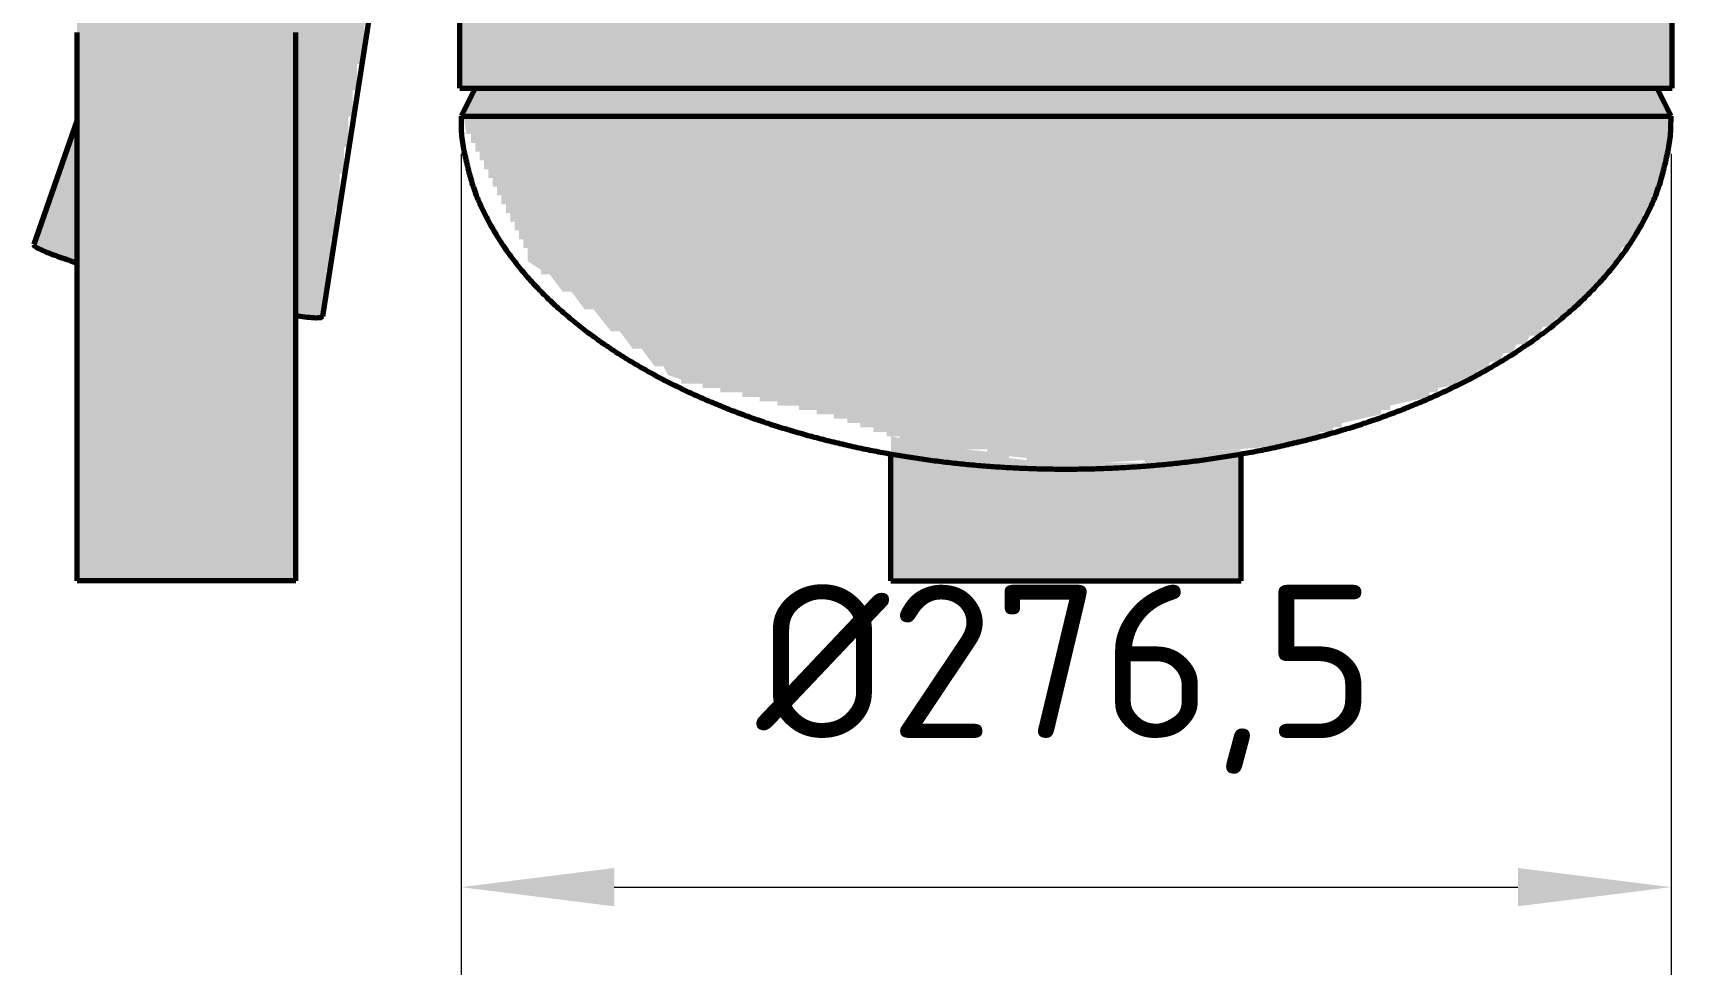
# Model space of a CAD drawing. Header units: millimetres. Extents: x 0 to 420, y 0 to 297.
# Drawn here: x 69.4 to 107.39, y 143.25 to 164.75 of the extents above; entities that cross this region are included whole.
import ezdxf

# ---------------------------------------------------------------- set-up
doc = ezdxf.new("R2010")
doc.units = ezdxf.units.MM
for name, color, linetype, lineweight in [('01-VISIBLE', 7, 'CONTINUOUS', 70), ('04-COTA', 3, 'CONTINUOUS', 18), ('13-GRAFICA', 30, 'CONTINUOUS', 18)]:
    doc.layers.add(name, color=color, linetype=linetype, lineweight=lineweight)
doc.styles.add('ISO3098', font='isocpeur.ttf')
doc.dimstyles.new('FLAMA-IRAM', dxfattribs={"dimtxt": 3.5, "dimasz": 3.5, "dimexe": 2, "dimexo": 1.5, "dimgap": 1, "dimtad": 1, "dimdec": 1, "dimtxsty": 'ISO3098', "dimblk": 'IRAM_FLECHA', "dimblk1": 'IRAM_FLECHA', "dimblk2": 'IRAM_FLECHA', "dimcen": 2.5, "dimclrd": 256, "dimclre": 256, "dimclrt": 256, "dimazin": 3, "dimtfac": 1, "dimtmove": 0, "dimatfit": 3, "dimlwd": 18, "dimlwe": 18})

# ---------------------------------------------------------------- blocks, each defined once
blk = doc.blocks.new('IRAM_FLECHA')
blk.add_solid([(0, 0), (-1, 0.125), (-1, -0.125)])

msp = doc.modelspace()

# ---------------------------------------------------------------- hatches: boundary and pattern name
at = {"layer": '13-GRAFICA', "true_color": 0x202020}
h = msp.add_hatch(color=7, dxfattribs=at)
h.dxf.hatch_style = 1
h.paths.add_polyline_path([(70.4, 152.25), (70.4, 182.25), (75.4, 182.25), (75.4, 152.25)])
h = msp.add_hatch(color=7, dxfattribs=at)
h.dxf.hatch_style = 1
h.paths.add_polyline_path([(75.8, 165.25), (75.8, 165.95), (77.1, 165.95), (77.1, 165.35), (77, 165.35), (76.9, 164.05), (76.8, 164.05), (76.8, 163.45), (76.7, 163.45), (76.7, 162.85), (76.6, 162.85), (76.6, 162.15), (76.5, 162.15), (76.5, 161.55), (76.4, 161.55), (76.4, 160.75), (76.3, 160.75), (76.3, 160.05), (76.2, 160.05), (76.2, 159.35), (76.1, 159.35), (76.1, 158.55), (76, 158.55), (76, 158.25), (75.4, 158.25), (75.4, 165.25)])
at = {"layer": '13-GRAFICA', "true_color": 0xffd200}
h = msp.add_hatch(color=7, dxfattribs=at)
h.dxf.hatch_style = 1
h.paths.add_polyline_path([(79.2, 163.45), (79.2, 165.95), (86.5, 165.95), (86.5, 165.45), (86.9, 165.45), (86.9, 165.95), (99.1, 165.95), (99.1, 165.45), (99.5, 165.45), (99.5, 165.95), (106.8, 165.95), (106.8, 163.45)])
at = {"layer": '13-GRAFICA', "true_color": 0xb21820}
h = msp.add_hatch(color=7, dxfattribs=at)
h.dxf.hatch_style = 1
h.paths.add_polyline_path([(83.9, 156.95), (83.8, 157.15), (83.6, 157.15), (83.3, 157.55), (83.1, 157.55), (82.8, 157.95), (82.6, 157.95), (82.2, 158.45), (82, 158.45), (81.7, 158.85), (81.5, 158.85), (81.2, 159.25), (81, 159.25), (81, 159.35), (80.7, 159.55), (80.7, 159.85), (80.6, 159.85), (80.6, 160.05), (80.5, 160.05), (80.5, 160.25), (80.4, 160.25), (80.4, 160.45), (80.3, 160.45), (80.3, 160.65), (80.2, 160.65), (80.2, 160.85), (80.1, 160.85), (80.1, 161.05), (80, 161.05), (80, 161.25), (79.9, 161.25), (79.9, 161.45), (79.8, 161.45), (79.8, 161.65), (79.7, 161.65), (79.7, 161.85), (79.6, 161.85), (79.6, 162.05), (79.5, 162.05), (79.5, 162.25), (79.4, 162.25), (79.4, 162.45), (79.3, 162.45), (79.2, 163.05), (79.3, 163.05), (79.4, 163.45), (106.6, 163.45), (106.6, 163.25), (106.7, 163.25), (106.7, 163.05), (106.8, 163.05), (106.8, 162.05), (106.7, 162.05), (106.7, 161.65), (106.6, 161.65), (106.4, 160.75), (106.2, 160.65), (106.1, 160.25), (106, 160.25), (105.9, 159.95), (105.7, 159.85), (105.6, 159.45), (105.5, 159.45), (104.4, 158.25), (104.2, 158.25), (104.1, 158.05), (103.9, 158.05), (103.8, 157.85), (103.6, 157.85), (103.5, 157.65), (103.3, 157.65), (103.2, 157.45), (103, 157.45), (102.9, 157.25), (102.7, 157.25), (102.6, 157.05), (102.4, 157.05), (102.4, 156.95), (102.1, 156.85), (102.1, 156.75), (101.5, 156.65), (101.5, 156.55), (101.3, 156.55), (101.3, 156.45), (100.4, 156.25), (100.4, 156.15), (100.2, 156.15), (100.2, 156.05), (99.3, 155.85), (99.3, 155.75), (99.1, 155.75), (99.1, 155.65), (98.8, 155.65), (98.8, 155.55), (98.5, 155.55), (98.5, 155.45), (98.2, 155.45), (98.2, 155.35), (95.6, 155.15), (95.6, 155.05), (93.9, 154.95), (93.9, 154.85), (92.6, 154.85), (92.6, 154.95), (92.1, 154.95), (92.1, 155.05), (91.2, 155.15), (91.2, 155.25), (90.7, 155.25), (90.7, 155.35), (89.5, 155.35), (89.5, 155.45), (89.2, 155.45), (89.2, 155.55), (88.9, 155.55), (88.9, 155.65), (88.6, 155.65), (88.6, 155.75), (88.3, 155.75), (88.3, 155.85), (88, 155.85), (88, 155.95), (87.7, 155.95), (87.7, 156.05), (87.3, 156.05), (87.3, 156.15), (86.9, 156.15), (86.9, 156.25), (86.4, 156.25), (86.4, 156.35), (86, 156.35), (86, 156.45), (85.6, 156.45), (85.6, 156.55), (85.1, 156.55), (85.1, 156.65), (84.7, 156.65), (84.7, 156.75), (84.2, 156.75), (84.2, 156.85)])
at = {"layer": '13-GRAFICA', "true_color": 0x202020}
h = msp.add_hatch(color=7, dxfattribs=at)
h.dxf.hatch_style = 1
h.paths.add_polyline_path([(69.5, 160.35), (69.6, 160.35), (69.7, 160.85), (69.8, 160.85), (69.8, 161.15), (69.9, 161.15), (69.9, 161.45), (70, 161.45), (70, 161.75), (70.1, 161.75), (70.1, 162.05), (70.2, 162.05), (70.2, 162.35), (70.3, 162.35), (70.3, 162.65), (70.4, 162.65), (70.4, 159.55), (70.1, 159.55), (70.1, 159.65), (69.8, 159.65), (69.8, 159.75), (69.4, 159.85)])
at = {"layer": '13-GRAFICA', "true_color": 0xb21820}
h = msp.add_hatch(color=7, dxfattribs=at)
h.dxf.hatch_style = 1
h.paths.add_polyline_path([(97, 155.25), (97, 152.25), (89, 152.25), (89, 155.55), (89.5, 155.45), (89.5, 155.35), (90.7, 155.35), (90.7, 155.25), (91.7, 155.15), (91.7, 155.05), (92.6, 154.95), (92.6, 154.85), (93.9, 154.85), (93.9, 154.95), (94.8, 154.95), (94.8, 155.05), (95.6, 155.05), (95.6, 155.15)])

# ---------------------------------------------------------------- linework, layer by layer
at = {"layer": '01-VISIBLE'}
for p, q in [((77.209, 165.98), (76.011, 158.282)), ((79.145, 163.5), (79.145, 165.98)), ((106.855, 163.5), (106.855, 165.98)), ((79.495, 163.5), (79.175, 162.86)), ((106.825, 162.86), (106.505, 163.5)), ((70.4, 162.768), (69.413, 159.927)), ((89, 152.25), (89, 155.145)), ((97, 152.25), (97, 155.145)), ((75.4, 152.25), (70.4, 152.25)), ((89, 152.25), (97, 152.25))]:
    msp.add_line(p, q, dxfattribs=at)
for points in [[(70.4, 152.25), (70.4, 152.325), (70.4, 152.4), (70.4, 152.475), (70.4, 152.55), (70.4, 152.625), (70.4, 152.7), (70.4, 152.775), (70.4, 152.85), (70.4, 152.925), (70.4, 153), (70.4, 153.075), (70.4, 153.15), (70.4, 153.225), (70.4, 153.3), (70.4, 153.375), (70.4, 153.45), (70.4, 153.525), (70.4, 153.6), (70.4, 153.675), (70.4, 153.75), (70.4, 153.825), (70.4, 153.9), (70.4, 153.975), (70.4, 154.05), (70.4, 154.125), (70.4, 154.2), (70.4, 154.275), (70.4, 154.35), (70.4, 154.425), (70.4, 154.5), (70.4, 154.575), (70.4, 154.65), (70.4, 154.725), (70.4, 154.8), (70.4, 154.875), (70.4, 154.95), (70.4, 155.025), (70.4, 155.1), (70.4, 155.175), (70.4, 155.25), (70.4, 155.325), (70.4, 155.4), (70.4, 155.475), (70.4, 155.55), (70.4, 155.625), (70.4, 155.7), (70.4, 155.775), (70.4, 155.85), (70.4, 155.925), (70.4, 156), (70.4, 156.075), (70.4, 156.15), (70.4, 156.225), (70.4, 156.3), (70.4, 156.375), (70.4, 156.45), (70.4, 156.525), (70.4, 156.6), (70.4, 156.675), (70.4, 156.75), (70.4, 156.825), (70.4, 156.9), (70.4, 156.975), (70.4, 157.05), (70.4, 157.125), (70.4, 157.2), (70.4, 157.275), (70.4, 157.35), (70.4, 157.425), (70.4, 157.5), (70.4, 157.575), (70.4, 157.65), (70.4, 157.725), (70.4, 157.8), (70.4, 157.875), (70.4, 157.95), (70.4, 158.025), (70.4, 158.1), (70.4, 158.175), (70.4, 158.25), (70.4, 158.325), (70.4, 158.4), (70.4, 158.475), (70.4, 158.55), (70.4, 158.625), (70.4, 158.7), (70.4, 158.775), (70.4, 158.85), (70.4, 158.925), (70.4, 159), (70.4, 159.075), (70.4, 159.15), (70.4, 159.225), (70.4, 159.3), (70.4, 159.375), (70.4, 159.45), (70.4, 159.525), (70.4, 159.6), (70.4, 159.675), (70.4, 159.75), (70.4, 159.825), (70.4, 159.9), (70.4, 159.975), (70.4, 160.05), (70.4, 160.125), (70.4, 160.2), (70.4, 160.275), (70.4, 160.35), (70.4, 160.425), (70.4, 160.5), (70.4, 160.575), (70.4, 160.65), (70.4, 160.725), (70.4, 160.8), (70.4, 160.875), (70.4, 160.95), (70.4, 161.025), (70.4, 161.1), (70.4, 161.175), (70.4, 161.25), (70.4, 161.325), (70.4, 161.4), (70.4, 161.475), (70.4, 161.55), (70.4, 161.625), (70.4, 161.7), (70.4, 161.775), (70.4, 161.85), (70.4, 161.925), (70.4, 162), (70.4, 162.075), (70.4, 162.15), (70.4, 162.225), (70.4, 162.3), (70.4, 162.375), (70.4, 162.45), (70.4, 162.525), (70.4, 162.6), (70.4, 162.675), (70.4, 162.75), (70.4, 162.825), (70.4, 162.9), (70.4, 162.975), (70.4, 163.05), (70.4, 163.125), (70.4, 163.2), (70.4, 163.275), (70.4, 163.35), (70.4, 163.425), (70.4, 163.5), (70.4, 163.575), (70.4, 163.65), (70.4, 163.725), (70.4, 163.8), (70.4, 163.875), (70.4, 163.95), (70.4, 164.025), (70.4, 164.1), (70.4, 164.175), (70.4, 164.25), (70.4, 164.325), (70.4, 164.4), (70.4, 164.475), (70.4, 164.55), (70.4, 164.625), (70.4, 164.7), (70.4, 164.775)], [(75.4, 152.25), (75.4, 152.325), (75.4, 152.4), (75.4, 152.475), (75.4, 152.55), (75.4, 152.625), (75.4, 152.7), (75.4, 152.775), (75.4, 152.85), (75.4, 152.925), (75.4, 153), (75.4, 153.075), (75.4, 153.15), (75.4, 153.225), (75.4, 153.3), (75.4, 153.375), (75.4, 153.45), (75.4, 153.525), (75.4, 153.6), (75.4, 153.675), (75.4, 153.75), (75.4, 153.825), (75.4, 153.9), (75.4, 153.975), (75.4, 154.05), (75.4, 154.125), (75.4, 154.2), (75.4, 154.275), (75.4, 154.35), (75.4, 154.425), (75.4, 154.5), (75.4, 154.575), (75.4, 154.65), (75.4, 154.725), (75.4, 154.8), (75.4, 154.875), (75.4, 154.95), (75.4, 155.025), (75.4, 155.1), (75.4, 155.175), (75.4, 155.25), (75.4, 155.325), (75.4, 155.4), (75.4, 155.475), (75.4, 155.55), (75.4, 155.625), (75.4, 155.7), (75.4, 155.775), (75.4, 155.85), (75.4, 155.925), (75.4, 156), (75.4, 156.075), (75.4, 156.15), (75.4, 156.225), (75.4, 156.3), (75.4, 156.375), (75.4, 156.45), (75.4, 156.525), (75.4, 156.6), (75.4, 156.675), (75.4, 156.75), (75.4, 156.825), (75.4, 156.9), (75.4, 156.975), (75.4, 157.05), (75.4, 157.125), (75.4, 157.2), (75.4, 157.275), (75.4, 157.35), (75.4, 157.425), (75.4, 157.5), (75.4, 157.575), (75.4, 157.65), (75.4, 157.725), (75.4, 157.8), (75.4, 157.875), (75.4, 157.95), (75.4, 158.025), (75.4, 158.1), (75.4, 158.175), (75.4, 158.25), (75.4, 158.325), (75.4, 158.4), (75.4, 158.475), (75.4, 158.55), (75.4, 158.625), (75.4, 158.7), (75.4, 158.775), (75.4, 158.85), (75.4, 158.925), (75.4, 159), (75.4, 159.075), (75.4, 159.15), (75.4, 159.225), (75.4, 159.3), (75.4, 159.375), (75.4, 159.45), (75.4, 159.525), (75.4, 159.6), (75.4, 159.675), (75.4, 159.75), (75.4, 159.825), (75.4, 159.9), (75.4, 159.975), (75.4, 160.05), (75.4, 160.125), (75.4, 160.2), (75.4, 160.275), (75.4, 160.35), (75.4, 160.425), (75.4, 160.5), (75.4, 160.575), (75.4, 160.65), (75.4, 160.725), (75.4, 160.8), (75.4, 160.875), (75.4, 160.95), (75.4, 161.025), (75.4, 161.1), (75.4, 161.175), (75.4, 161.25), (75.4, 161.325), (75.4, 161.4), (75.4, 161.475), (75.4, 161.55), (75.4, 161.625), (75.4, 161.7), (75.4, 161.775), (75.4, 161.85), (75.4, 161.925), (75.4, 162), (75.4, 162.075), (75.4, 162.15), (75.4, 162.225), (75.4, 162.3), (75.4, 162.375), (75.4, 162.45), (75.4, 162.525), (75.4, 162.6), (75.4, 162.675), (75.4, 162.75), (75.4, 162.825), (75.4, 162.9), (75.4, 162.975), (75.4, 163.05), (75.4, 163.125), (75.4, 163.2), (75.4, 163.275), (75.4, 163.35), (75.4, 163.425), (75.4, 163.5), (75.4, 163.575), (75.4, 163.65), (75.4, 163.725), (75.4, 163.8), (75.4, 163.875), (75.4, 163.95), (75.4, 164.025), (75.4, 164.1), (75.4, 164.175), (75.4, 164.25), (75.4, 164.325), (75.4, 164.4), (75.4, 164.475), (75.4, 164.55), (75.4, 164.625), (75.4, 164.7), (75.4, 164.775)], [(79.145, 163.5), (79.214, 163.5), (79.284, 163.5), (79.353, 163.5), (79.422, 163.5), (79.491, 163.5), (79.561, 163.5), (79.63, 163.5), (79.699, 163.5), (79.768, 163.5), (79.838, 163.5), (79.907, 163.5), (79.976, 163.5), (80.046, 163.5), (80.115, 163.5), (80.184, 163.5), (80.253, 163.5), (80.323, 163.5), (80.392, 163.5), (80.461, 163.5), (80.53, 163.5), (80.6, 163.5), (80.669, 163.5), (80.738, 163.5), (80.808, 163.5), (80.877, 163.5), (80.946, 163.5), (81.015, 163.5), (81.085, 163.5), (81.154, 163.5), (81.223, 163.5), (81.293, 163.5), (81.362, 163.5), (81.431, 163.5), (81.5, 163.5), (81.57, 163.5), (81.639, 163.5), (81.708, 163.5), (81.777, 163.5), (81.847, 163.5), (81.916, 163.5), (81.985, 163.5), (82.055, 163.5), (82.124, 163.5), (82.193, 163.5), (82.262, 163.5), (82.332, 163.5), (82.401, 163.5), (82.47, 163.5), (82.539, 163.5), (82.609, 163.5), (82.678, 163.5), (82.747, 163.5), (82.817, 163.5), (82.886, 163.5), (82.955, 163.5), (83.024, 163.5), (83.094, 163.5), (83.163, 163.5), (83.232, 163.5), (83.302, 163.5), (83.371, 163.5), (83.44, 163.5), (83.509, 163.5), (83.579, 163.5), (83.648, 163.5), (83.717, 163.5), (83.786, 163.5), (83.856, 163.5), (83.925, 163.5), (83.994, 163.5), (84.064, 163.5), (84.133, 163.5), (84.202, 163.5), (84.271, 163.5), (84.341, 163.5), (84.41, 163.5), (84.479, 163.5), (84.548, 163.5), (84.618, 163.5), (84.687, 163.5), (84.756, 163.5), (84.826, 163.5), (84.895, 163.5), (84.964, 163.5), (85.033, 163.5), (85.103, 163.5), (85.172, 163.5), (85.241, 163.5), (85.31, 163.5), (85.38, 163.5), (85.449, 163.5), (85.518, 163.5), (85.588, 163.5), (85.657, 163.5), (85.726, 163.5), (85.795, 163.5), (85.865, 163.5), (85.934, 163.5), (86.003, 163.5), (86.072, 163.5), (86.142, 163.5), (86.211, 163.5), (86.28, 163.5), (86.35, 163.5), (86.419, 163.5), (86.488, 163.5), (86.557, 163.5), (86.627, 163.5), (86.696, 163.5), (86.765, 163.5), (86.835, 163.5), (86.904, 163.5), (86.973, 163.5), (87.042, 163.5), (87.112, 163.5), (87.181, 163.5), (87.25, 163.5), (87.319, 163.5), (87.389, 163.5), (87.458, 163.5), (87.527, 163.5), (87.597, 163.5), (87.666, 163.5), (87.735, 163.5), (87.804, 163.5), (87.874, 163.5), (87.943, 163.5), (88.012, 163.5), (88.081, 163.5), (88.151, 163.5), (88.22, 163.5), (88.289, 163.5), (88.359, 163.5), (88.428, 163.5), (88.497, 163.5), (88.566, 163.5), (88.636, 163.5), (88.705, 163.5), (88.774, 163.5), (88.844, 163.5), (88.913, 163.5), (88.982, 163.5), (89.051, 163.5), (89.121, 163.5), (89.19, 163.5), (89.259, 163.5), (89.328, 163.5), (89.398, 163.5), (89.467, 163.5), (89.536, 163.5), (89.606, 163.5), (89.675, 163.5), (89.744, 163.5), (89.813, 163.5), (89.883, 163.5), (89.952, 163.5), (90.021, 163.5), (90.09, 163.5), (90.16, 163.5), (90.229, 163.5), (90.298, 163.5), (90.368, 163.5), (90.437, 163.5), (90.506, 163.5), (90.575, 163.5), (90.645, 163.5), (90.714, 163.5), (90.783, 163.5), (90.852, 163.5), (90.922, 163.5), (90.991, 163.5), (91.06, 163.5), (91.13, 163.5), (91.199, 163.5), (91.268, 163.5), (91.337, 163.5), (91.407, 163.5), (91.476, 163.5), (91.545, 163.5), (91.614, 163.5), (91.684, 163.5), (91.753, 163.5), (91.822, 163.5), (91.892, 163.5), (91.961, 163.5), (92.03, 163.5), (92.099, 163.5), (92.169, 163.5), (92.238, 163.5), (92.307, 163.5), (92.377, 163.5), (92.446, 163.5), (92.515, 163.5), (92.584, 163.5), (92.654, 163.5), (92.723, 163.5), (92.792, 163.5), (92.861, 163.5), (92.931, 163.5), (93, 163.5), (93.069, 163.5), (93.139, 163.5), (93.208, 163.5), (93.277, 163.5), (93.346, 163.5), (93.416, 163.5), (93.485, 163.5), (93.554, 163.5), (93.623, 163.5), (93.693, 163.5), (93.762, 163.5), (93.831, 163.5), (93.901, 163.5), (93.97, 163.5), (94.039, 163.5), (94.108, 163.5), (94.178, 163.5), (94.247, 163.5), (94.316, 163.5), (94.386, 163.5), (94.455, 163.5), (94.524, 163.5), (94.593, 163.5), (94.663, 163.5), (94.732, 163.5), (94.801, 163.5), (94.87, 163.5), (94.94, 163.5), (95.009, 163.5), (95.078, 163.5), (95.148, 163.5), (95.217, 163.5), (95.286, 163.5), (95.355, 163.5), (95.425, 163.5), (95.494, 163.5), (95.563, 163.5), (95.632, 163.5), (95.702, 163.5), (95.771, 163.5), (95.84, 163.5), (95.91, 163.5), (95.979, 163.5), (96.048, 163.5), (96.117, 163.5), (96.187, 163.5), (96.256, 163.5), (96.325, 163.5), (96.394, 163.5), (96.464, 163.5), (96.533, 163.5), (96.602, 163.5), (96.672, 163.5), (96.741, 163.5), (96.81, 163.5), (96.879, 163.5), (96.949, 163.5), (97.018, 163.5), (97.087, 163.5), (97.156, 163.5), (97.226, 163.5), (97.295, 163.5), (97.364, 163.5), (97.434, 163.5), (97.503, 163.5), (97.572, 163.5), (97.641, 163.5), (97.711, 163.5), (97.78, 163.5), (97.849, 163.5), (97.919, 163.5), (97.988, 163.5), (98.057, 163.5), (98.126, 163.5), (98.196, 163.5), (98.265, 163.5), (98.334, 163.5), (98.403, 163.5), (98.473, 163.5), (98.542, 163.5), (98.611, 163.5), (98.681, 163.5), (98.75, 163.5), (98.819, 163.5), (98.888, 163.5), (98.958, 163.5), (99.027, 163.5), (99.096, 163.5), (99.165, 163.5), (99.235, 163.5), (99.304, 163.5), (99.373, 163.5), (99.443, 163.5), (99.512, 163.5), (99.581, 163.5), (99.65, 163.5), (99.72, 163.5), (99.789, 163.5), (99.858, 163.5), (99.927, 163.5), (99.997, 163.5), (100.066, 163.5), (100.135, 163.5), (100.205, 163.5), (100.274, 163.5), (100.343, 163.5), (100.412, 163.5), (100.482, 163.5), (100.551, 163.5), (100.62, 163.5), (100.69, 163.5), (100.759, 163.5), (100.828, 163.5), (100.897, 163.5), (100.967, 163.5), (101.036, 163.5), (101.105, 163.5), (101.174, 163.5), (101.244, 163.5), (101.313, 163.5), (101.382, 163.5), (101.452, 163.5), (101.521, 163.5), (101.59, 163.5), (101.659, 163.5), (101.729, 163.5), (101.798, 163.5), (101.867, 163.5), (101.936, 163.5), (102.006, 163.5), (102.075, 163.5), (102.144, 163.5), (102.214, 163.5), (102.283, 163.5), (102.352, 163.5), (102.421, 163.5), (102.491, 163.5), (102.56, 163.5), (102.629, 163.5), (102.698, 163.5), (102.768, 163.5), (102.837, 163.5), (102.906, 163.5), (102.976, 163.5), (103.045, 163.5), (103.114, 163.5), (103.183, 163.5), (103.253, 163.5), (103.322, 163.5), (103.391, 163.5), (103.461, 163.5), (103.53, 163.5), (103.599, 163.5), (103.668, 163.5), (103.738, 163.5), (103.807, 163.5), (103.876, 163.5), (103.945, 163.5), (104.015, 163.5), (104.084, 163.5), (104.153, 163.5), (104.223, 163.5), (104.292, 163.5), (104.361, 163.5), (104.43, 163.5), (104.5, 163.5), (104.569, 163.5), (104.638, 163.5), (104.707, 163.5), (104.777, 163.5), (104.846, 163.5), (104.915, 163.5), (104.985, 163.5), (105.054, 163.5), (105.123, 163.5), (105.192, 163.5), (105.262, 163.5), (105.331, 163.5), (105.4, 163.5), (105.469, 163.5), (105.539, 163.5), (105.608, 163.5), (105.677, 163.5), (105.747, 163.5), (105.816, 163.5), (105.885, 163.5), (105.954, 163.5), (106.024, 163.5), (106.093, 163.5), (106.162, 163.5), (106.232, 163.5), (106.301, 163.5), (106.37, 163.5), (106.439, 163.5), (106.509, 163.5), (106.578, 163.5), (106.647, 163.5), (106.716, 163.5), (106.786, 163.5), (106.855, 163.5)], [(79.175, 162.86), (79.244, 162.86), (79.313, 162.86), (79.382, 162.86), (79.451, 162.86), (79.521, 162.86), (79.59, 162.86), (79.659, 162.86), (79.728, 162.86), (79.797, 162.86), (79.866, 162.86), (79.935, 162.86), (80.004, 162.86), (80.074, 162.86), (80.143, 162.86), (80.212, 162.86), (80.281, 162.86), (80.35, 162.86), (80.419, 162.86), (80.488, 162.86), (80.558, 162.86), (80.627, 162.86), (80.696, 162.86), (80.765, 162.86), (80.834, 162.86), (80.903, 162.86), (80.972, 162.86), (81.041, 162.86), (81.111, 162.86), (81.18, 162.86), (81.249, 162.86), (81.318, 162.86), (81.387, 162.86), (81.456, 162.86), (81.525, 162.86), (81.594, 162.86), (81.663, 162.86), (81.733, 162.86), (81.802, 162.86), (81.871, 162.86), (81.94, 162.86), (82.009, 162.86), (82.078, 162.86), (82.147, 162.86), (82.216, 162.86), (82.286, 162.86), (82.355, 162.86), (82.424, 162.86), (82.493, 162.86), (82.562, 162.86), (82.631, 162.86), (82.7, 162.86), (82.769, 162.86), (82.839, 162.86), (82.908, 162.86), (82.977, 162.86), (83.046, 162.86), (83.115, 162.86), (83.184, 162.86), (83.253, 162.86), (83.323, 162.86), (83.392, 162.86), (83.461, 162.86), (83.53, 162.86), (83.599, 162.86), (83.668, 162.86), (83.737, 162.86), (83.806, 162.86), (83.876, 162.86), (83.945, 162.86), (84.014, 162.86), (84.083, 162.86), (84.152, 162.86), (84.221, 162.86), (84.29, 162.86), (84.359, 162.86), (84.428, 162.86), (84.498, 162.86), (84.567, 162.86), (84.636, 162.86), (84.705, 162.86), (84.774, 162.86), (84.843, 162.86), (84.912, 162.86), (84.981, 162.86), (85.051, 162.86), (85.12, 162.86), (85.189, 162.86), (85.258, 162.86), (85.327, 162.86), (85.396, 162.86), (85.465, 162.86), (85.535, 162.86), (85.604, 162.86), (85.673, 162.86), (85.742, 162.86), (85.811, 162.86), (85.88, 162.86), (85.949, 162.86), (86.018, 162.86), (86.087, 162.86), (86.157, 162.86), (86.226, 162.86), (86.295, 162.86), (86.364, 162.86), (86.433, 162.86), (86.502, 162.86), (86.571, 162.86), (86.641, 162.86), (86.71, 162.86), (86.779, 162.86), (86.848, 162.86), (86.917, 162.86), (86.986, 162.86), (87.055, 162.86), (87.124, 162.86), (87.194, 162.86), (87.263, 162.86), (87.332, 162.86), (87.401, 162.86), (87.47, 162.86), (87.539, 162.86), (87.608, 162.86), (87.677, 162.86), (87.746, 162.86), (87.816, 162.86), (87.885, 162.86), (87.954, 162.86), (88.023, 162.86), (88.092, 162.86), (88.161, 162.86), (88.23, 162.86), (88.3, 162.86), (88.369, 162.86), (88.438, 162.86), (88.507, 162.86), (88.576, 162.86), (88.645, 162.86), (88.714, 162.86), (88.783, 162.86), (88.852, 162.86), (88.922, 162.86), (88.991, 162.86), (89.06, 162.86), (89.129, 162.86), (89.198, 162.86), (89.267, 162.86), (89.336, 162.86), (89.406, 162.86), (89.475, 162.86), (89.544, 162.86), (89.613, 162.86), (89.682, 162.86), (89.751, 162.86), (89.82, 162.86), (89.889, 162.86), (89.959, 162.86), (90.028, 162.86), (90.097, 162.86), (90.166, 162.86), (90.235, 162.86), (90.304, 162.86), (90.373, 162.86), (90.442, 162.86), (90.511, 162.86), (90.581, 162.86), (90.65, 162.86), (90.719, 162.86), (90.788, 162.86), (90.857, 162.86), (90.926, 162.86), (90.995, 162.86), (91.064, 162.86), (91.134, 162.86), (91.203, 162.86), (91.272, 162.86), (91.341, 162.86), (91.41, 162.86), (91.479, 162.86), (91.548, 162.86), (91.617, 162.86), (91.687, 162.86), (91.756, 162.86), (91.825, 162.86), (91.894, 162.86), (91.963, 162.86), (92.032, 162.86), (92.101, 162.86), (92.171, 162.86), (92.24, 162.86), (92.309, 162.86), (92.378, 162.86), (92.447, 162.86), (92.516, 162.86), (92.585, 162.86), (92.654, 162.86), (92.724, 162.86), (92.793, 162.86), (92.862, 162.86), (92.931, 162.86), (93, 162.86), (93.069, 162.86), (93.138, 162.86), (93.207, 162.86), (93.276, 162.86), (93.346, 162.86), (93.415, 162.86), (93.484, 162.86), (93.553, 162.86), (93.622, 162.86), (93.691, 162.86), (93.76, 162.86), (93.829, 162.86), (93.899, 162.86), (93.968, 162.86), (94.037, 162.86), (94.106, 162.86), (94.175, 162.86), (94.244, 162.86), (94.313, 162.86), (94.382, 162.86), (94.452, 162.86), (94.521, 162.86), (94.59, 162.86), (94.659, 162.86), (94.728, 162.86), (94.797, 162.86), (94.866, 162.86), (94.935, 162.86), (95.005, 162.86), (95.074, 162.86), (95.143, 162.86), (95.212, 162.86), (95.281, 162.86), (95.35, 162.86), (95.419, 162.86), (95.489, 162.86), (95.558, 162.86), (95.627, 162.86), (95.696, 162.86), (95.765, 162.86), (95.834, 162.86), (95.903, 162.86), (95.972, 162.86), (96.041, 162.86), (96.111, 162.86), (96.18, 162.86), (96.249, 162.86), (96.318, 162.86), (96.387, 162.86), (96.456, 162.86), (96.525, 162.86), (96.594, 162.86), (96.664, 162.86), (96.733, 162.86), (96.802, 162.86), (96.871, 162.86), (96.94, 162.86), (97.009, 162.86), (97.078, 162.86), (97.147, 162.86), (97.217, 162.86), (97.286, 162.86), (97.355, 162.86), (97.424, 162.86), (97.493, 162.86), (97.562, 162.86), (97.631, 162.86), (97.7, 162.86), (97.77, 162.86), (97.839, 162.86), (97.908, 162.86), (97.977, 162.86), (98.046, 162.86), (98.115, 162.86), (98.184, 162.86), (98.254, 162.86), (98.323, 162.86), (98.392, 162.86), (98.461, 162.86), (98.53, 162.86), (98.599, 162.86), (98.668, 162.86), (98.737, 162.86), (98.806, 162.86), (98.876, 162.86), (98.945, 162.86), (99.014, 162.86), (99.083, 162.86), (99.152, 162.86), (99.221, 162.86), (99.29, 162.86), (99.359, 162.86), (99.429, 162.86), (99.498, 162.86), (99.567, 162.86), (99.636, 162.86), (99.705, 162.86), (99.774, 162.86), (99.843, 162.86), (99.912, 162.86), (99.982, 162.86), (100.051, 162.86), (100.12, 162.86), (100.189, 162.86), (100.258, 162.86), (100.327, 162.86), (100.396, 162.86), (100.465, 162.86), (100.535, 162.86), (100.604, 162.86), (100.673, 162.86), (100.742, 162.86), (100.811, 162.86), (100.88, 162.86), (100.949, 162.86), (101.019, 162.86), (101.088, 162.86), (101.157, 162.86), (101.226, 162.86), (101.295, 162.86), (101.364, 162.86), (101.433, 162.86), (101.502, 162.86), (101.571, 162.86), (101.641, 162.86), (101.71, 162.86), (101.779, 162.86), (101.848, 162.86), (101.917, 162.86), (101.986, 162.86), (102.055, 162.86), (102.124, 162.86), (102.194, 162.86), (102.263, 162.86), (102.332, 162.86), (102.401, 162.86), (102.47, 162.86), (102.539, 162.86), (102.608, 162.86), (102.677, 162.86), (102.747, 162.86), (102.816, 162.86), (102.885, 162.86), (102.954, 162.86), (103.023, 162.86), (103.092, 162.86), (103.161, 162.86), (103.23, 162.86), (103.3, 162.86), (103.369, 162.86), (103.438, 162.86), (103.507, 162.86), (103.576, 162.86), (103.645, 162.86), (103.714, 162.86), (103.783, 162.86), (103.853, 162.86), (103.922, 162.86), (103.991, 162.86), (104.06, 162.86), (104.129, 162.86), (104.198, 162.86), (104.267, 162.86), (104.337, 162.86), (104.406, 162.86), (104.475, 162.86), (104.544, 162.86), (104.613, 162.86), (104.682, 162.86), (104.751, 162.86), (104.82, 162.86), (104.889, 162.86), (104.959, 162.86), (105.028, 162.86), (105.097, 162.86), (105.166, 162.86), (105.235, 162.86), (105.304, 162.86), (105.373, 162.86), (105.442, 162.86), (105.512, 162.86), (105.581, 162.86), (105.65, 162.86), (105.719, 162.86), (105.788, 162.86), (105.857, 162.86), (105.926, 162.86), (105.995, 162.86), (106.065, 162.86), (106.134, 162.86), (106.203, 162.86), (106.272, 162.86), (106.341, 162.86), (106.41, 162.86), (106.479, 162.86), (106.548, 162.86), (106.618, 162.86), (106.687, 162.86), (106.756, 162.86), (106.825, 162.86)], [(79.175, 162.86), (79.175, 162.81), (79.175, 162.76), (79.176, 162.71), (79.177, 162.66), (79.178, 162.609), (79.18, 162.559), (79.182, 162.509), (79.185, 162.459), (79.189, 162.409), (79.193, 162.359), (79.199, 162.31), (79.206, 162.26), (79.214, 162.211), (79.223, 162.161), (79.233, 162.112), (79.243, 162.063), (79.253, 162.014), (79.264, 161.965), (79.275, 161.916), (79.286, 161.867), (79.297, 161.818), (79.308, 161.77), (79.32, 161.721), (79.332, 161.672), (79.344, 161.624), (79.357, 161.575), (79.37, 161.527), (79.383, 161.478), (79.397, 161.43), (79.411, 161.382), (79.426, 161.334), (79.441, 161.286), (79.457, 161.239), (79.473, 161.192), (79.49, 161.144), (79.507, 161.097), (79.525, 161.051), (79.544, 161.004), (79.563, 160.958), (79.582, 160.911), (79.602, 160.866), (79.623, 160.82), (79.644, 160.774), (79.665, 160.729), (79.687, 160.684), (79.709, 160.639), (79.732, 160.594), (79.755, 160.55), (79.778, 160.505), (79.802, 160.461), (79.826, 160.417), (79.85, 160.373), (79.875, 160.33), (79.9, 160.286), (79.925, 160.243), (79.951, 160.2), (79.977, 160.157), (80.003, 160.115), (80.03, 160.072), (80.056, 160.03), (80.084, 159.988), (80.111, 159.946), (80.139, 159.904), (80.167, 159.863), (80.195, 159.821), (80.224, 159.78), (80.253, 159.739), (80.282, 159.699), (80.312, 159.658), (80.342, 159.618), (80.372, 159.578), (80.403, 159.539), (80.434, 159.499), (80.465, 159.46), (80.496, 159.421), (80.528, 159.382), (80.56, 159.343), (80.592, 159.305), (80.625, 159.267), (80.657, 159.229), (80.69, 159.191), (80.723, 159.153), (80.757, 159.116), (80.79, 159.079), (80.824, 159.042), (80.858, 159.005), (80.893, 158.969), (80.927, 158.933), (80.962, 158.897), (80.997, 158.861), (81.032, 158.825), (81.068, 158.79), (81.103, 158.754), (81.139, 158.719), (81.175, 158.684), (81.211, 158.65), (81.248, 158.615), (81.284, 158.581), (81.321, 158.547), (81.358, 158.513), (81.395, 158.479), (81.432, 158.446), (81.47, 158.413), (81.508, 158.38), (81.546, 158.347), (81.584, 158.314), (81.622, 158.282), (81.66, 158.25), (81.699, 158.217), (81.737, 158.186), (81.776, 158.154), (81.815, 158.123), (81.854, 158.091), (81.894, 158.06), (81.933, 158.029), (81.973, 157.999), (82.013, 157.968), (82.052, 157.938), (82.093, 157.908), (82.133, 157.878), (82.173, 157.848), (82.214, 157.819), (82.254, 157.789), (82.295, 157.76), (82.336, 157.731), (82.377, 157.702), (82.418, 157.674), (82.459, 157.645), (82.5, 157.617), (82.542, 157.589), (82.584, 157.561), (82.625, 157.533), (82.667, 157.505), (82.709, 157.478), (82.751, 157.451), (82.793, 157.424), (82.836, 157.397), (82.878, 157.37), (82.92, 157.344), (82.963, 157.317), (83.006, 157.291), (83.049, 157.265), (83.092, 157.239), (83.135, 157.214), (83.178, 157.188), (83.221, 157.163), (83.264, 157.137), (83.308, 157.112), (83.351, 157.088), (83.395, 157.063), (83.439, 157.038), (83.482, 157.014), (83.526, 156.99), (83.57, 156.966), (83.614, 156.942), (83.658, 156.918), (83.703, 156.895), (83.747, 156.871), (83.791, 156.848), (83.836, 156.825), (83.88, 156.802), (83.925, 156.779), (83.97, 156.757), (84.015, 156.734), (84.059, 156.712), (84.104, 156.69), (84.149, 156.668), (84.195, 156.646), (84.24, 156.624), (84.285, 156.603), (84.33, 156.582), (84.376, 156.56), (84.421, 156.539), (84.467, 156.518), (84.512, 156.498), (84.558, 156.477), (84.604, 156.457), (84.65, 156.436), (84.695, 156.416), (84.741, 156.396), (84.787, 156.376), (84.833, 156.356), (84.88, 156.337), (84.926, 156.317), (84.972, 156.298), (85.018, 156.279), (85.065, 156.26), (85.111, 156.241), (85.157, 156.222), (85.204, 156.204), (85.251, 156.185), (85.297, 156.167), (85.344, 156.149), (85.391, 156.131), (85.438, 156.113), (85.484, 156.095), (85.531, 156.077), (85.578, 156.06), (85.625, 156.043), (85.672, 156.025), (85.719, 156.008), (85.767, 155.991), (85.814, 155.974), (85.861, 155.958), (85.908, 155.941), (85.956, 155.925), (86.003, 155.909), (86.051, 155.892), (86.098, 155.876), (86.146, 155.86), (86.193, 155.845), (86.241, 155.829), (86.288, 155.814), (86.336, 155.798), (86.384, 155.783), (86.432, 155.768), (86.479, 155.753), (86.527, 155.738), (86.575, 155.723), (86.623, 155.709), (86.671, 155.694), (86.719, 155.68), (86.767, 155.666), (86.815, 155.652), (86.863, 155.638), (86.911, 155.624), (86.96, 155.61), (87.008, 155.597), (87.056, 155.583), (87.104, 155.57), (87.153, 155.556), (87.201, 155.543), (87.25, 155.53), (87.298, 155.518), (87.347, 155.505), (87.395, 155.492), (87.444, 155.48), (87.492, 155.467), (87.541, 155.455), (87.589, 155.443), (87.638, 155.431), (87.687, 155.419), (87.735, 155.407), (87.784, 155.396), (87.833, 155.384), (87.882, 155.373), (87.93, 155.362), (87.979, 155.35), (88.028, 155.339), (88.077, 155.328), (88.126, 155.318), (88.175, 155.307), (88.224, 155.296), (88.273, 155.286), (88.322, 155.275), (88.371, 155.265), (88.42, 155.255), (88.469, 155.245), (88.518, 155.235), (88.568, 155.225), (88.617, 155.216), (88.666, 155.206), (88.715, 155.197), (88.764, 155.188), (88.814, 155.178), (88.863, 155.169), (88.912, 155.16), (88.962, 155.151), (89.011, 155.143), (89.06, 155.134), (89.11, 155.126), (89.159, 155.117), (89.208, 155.109), (89.258, 155.101), (89.307, 155.093), (89.357, 155.085), (89.406, 155.077), (89.456, 155.069), (89.505, 155.062), (89.555, 155.054), (89.604, 155.047), (89.654, 155.04), (89.704, 155.032), (89.753, 155.025), (89.803, 155.018), (89.853, 155.012), (89.902, 155.005), (89.952, 154.998), (90.002, 154.992), (90.051, 154.985), (90.101, 154.979), (90.151, 154.973), (90.2, 154.967), (90.25, 154.961), (90.3, 154.955), (90.35, 154.949), (90.4, 154.944), (90.449, 154.938), (90.499, 154.933), (90.549, 154.928), (90.599, 154.922), (90.649, 154.917), (90.699, 154.912), (90.748, 154.908), (90.798, 154.903), (90.848, 154.898), (90.898, 154.894), (90.948, 154.889), (90.998, 154.885), (91.048, 154.881), (91.098, 154.877), (91.148, 154.873), (91.198, 154.869), (91.248, 154.865), (91.298, 154.861), (91.348, 154.858), (91.398, 154.854), (91.448, 154.851), (91.498, 154.848), (91.548, 154.845), (91.598, 154.842), (91.648, 154.839), (91.698, 154.836), (91.748, 154.833), (91.798, 154.831), (91.848, 154.828), (91.898, 154.826), (91.948, 154.823), (91.998, 154.821), (92.048, 154.819), (92.098, 154.817), (92.148, 154.815), (92.198, 154.814), (92.248, 154.812), (92.299, 154.811), (92.349, 154.809), (92.399, 154.808), (92.449, 154.807), (92.499, 154.805), (92.549, 154.804), (92.599, 154.803), (92.649, 154.803), (92.699, 154.802), (92.749, 154.801), (92.8, 154.801), (92.85, 154.801), (92.9, 154.8), (92.95, 154.8), (93, 154.8)], [(93, 154.8), (93.05, 154.8), (93.1, 154.8), (93.15, 154.8), (93.2, 154.801), (93.251, 154.801), (93.301, 154.802), (93.351, 154.803), (93.401, 154.803), (93.451, 154.804), (93.501, 154.805), (93.551, 154.806), (93.601, 154.808), (93.651, 154.809), (93.701, 154.81), (93.752, 154.812), (93.802, 154.814), (93.852, 154.815), (93.902, 154.817), (93.952, 154.819), (94.002, 154.821), (94.052, 154.823), (94.102, 154.826), (94.152, 154.828), (94.202, 154.831), (94.252, 154.833), (94.302, 154.836), (94.352, 154.839), (94.402, 154.842), (94.452, 154.845), (94.502, 154.848), (94.552, 154.851), (94.602, 154.854), (94.652, 154.858), (94.702, 154.861), (94.752, 154.865), (94.802, 154.869), (94.852, 154.873), (94.902, 154.877), (94.952, 154.881), (95.002, 154.885), (95.052, 154.889), (95.102, 154.894), (95.152, 154.898), (95.202, 154.903), (95.252, 154.908), (95.301, 154.912), (95.351, 154.917), (95.401, 154.922), (95.451, 154.928), (95.501, 154.933), (95.551, 154.938), (95.6, 154.944), (95.65, 154.949), (95.7, 154.955), (95.75, 154.961), (95.8, 154.967), (95.849, 154.973), (95.899, 154.979), (95.949, 154.985), (95.998, 154.992), (96.048, 154.998), (96.098, 155.005), (96.147, 155.012), (96.197, 155.018), (96.247, 155.025), (96.296, 155.032), (96.346, 155.04), (96.396, 155.047), (96.445, 155.054), (96.495, 155.062), (96.544, 155.069), (96.594, 155.077), (96.643, 155.085), (96.693, 155.093), (96.742, 155.101), (96.792, 155.109), (96.841, 155.117), (96.89, 155.126), (96.94, 155.134), (96.989, 155.143), (97.038, 155.152), (97.088, 155.16), (97.137, 155.169), (97.186, 155.178), (97.236, 155.188), (97.285, 155.197), (97.334, 155.206), (97.383, 155.216), (97.432, 155.225), (97.482, 155.235), (97.531, 155.245), (97.58, 155.255), (97.629, 155.265), (97.678, 155.275), (97.727, 155.286), (97.776, 155.296), (97.825, 155.307), (97.874, 155.317), (97.923, 155.328), (97.972, 155.339), (98.021, 155.35), (98.07, 155.361), (98.118, 155.373), (98.167, 155.384), (98.216, 155.396), (98.265, 155.407), (98.313, 155.419), (98.362, 155.431), (98.411, 155.443), (98.459, 155.455), (98.508, 155.467), (98.556, 155.48), (98.605, 155.492), (98.654, 155.505), (98.702, 155.517), (98.75, 155.53), (98.799, 155.543), (98.847, 155.556), (98.896, 155.57), (98.944, 155.583), (98.992, 155.596), (99.04, 155.61), (99.089, 155.624), (99.137, 155.638), (99.185, 155.652), (99.233, 155.666), (99.281, 155.68), (99.329, 155.694), (99.377, 155.709), (99.425, 155.723), (99.473, 155.738), (99.521, 155.753), (99.568, 155.768), (99.616, 155.783), (99.664, 155.798), (99.712, 155.814), (99.759, 155.829), (99.807, 155.845), (99.855, 155.86), (99.902, 155.876), (99.95, 155.892), (99.997, 155.908), (100.044, 155.925), (100.092, 155.941), (100.139, 155.958), (100.186, 155.974), (100.233, 155.991), (100.281, 156.008), (100.328, 156.025), (100.375, 156.043), (100.422, 156.06), (100.469, 156.077), (100.516, 156.095), (100.562, 156.113), (100.609, 156.131), (100.656, 156.149), (100.703, 156.167), (100.749, 156.185), (100.796, 156.204), (100.842, 156.222), (100.889, 156.241), (100.935, 156.26), (100.982, 156.279), (101.028, 156.298), (101.074, 156.317), (101.12, 156.337), (101.167, 156.357), (101.213, 156.376), (101.259, 156.396), (101.305, 156.416), (101.35, 156.436), (101.396, 156.457), (101.442, 156.477), (101.488, 156.498), (101.533, 156.519), (101.579, 156.539), (101.624, 156.561), (101.67, 156.582), (101.715, 156.603), (101.76, 156.625), (101.805, 156.646), (101.85, 156.668), (101.896, 156.69), (101.94, 156.712), (101.985, 156.734), (102.03, 156.757), (102.075, 156.78), (102.12, 156.802), (102.164, 156.825), (102.209, 156.848), (102.253, 156.871), (102.297, 156.895), (102.342, 156.918), (102.386, 156.942), (102.43, 156.966), (102.474, 156.99), (102.518, 157.014), (102.561, 157.038), (102.605, 157.063), (102.649, 157.088), (102.692, 157.112), (102.736, 157.137), (102.779, 157.163), (102.822, 157.188), (102.865, 157.214), (102.908, 157.239), (102.951, 157.265), (102.994, 157.291), (103.037, 157.317), (103.08, 157.344), (103.122, 157.37), (103.165, 157.397), (103.207, 157.424), (103.249, 157.451), (103.291, 157.478), (103.333, 157.505), (103.375, 157.533), (103.417, 157.561), (103.458, 157.589), (103.5, 157.617), (103.541, 157.645), (103.582, 157.673), (103.623, 157.702), (103.664, 157.731), (103.705, 157.76), (103.746, 157.789), (103.787, 157.818), (103.827, 157.848), (103.867, 157.878), (103.908, 157.908), (103.948, 157.938), (103.988, 157.968), (104.027, 157.999), (104.067, 158.029), (104.106, 158.06), (104.146, 158.091), (104.185, 158.123), (104.224, 158.154), (104.263, 158.186), (104.301, 158.218), (104.34, 158.25), (104.378, 158.282), (104.416, 158.314), (104.454, 158.347), (104.492, 158.38), (104.53, 158.413), (104.568, 158.446), (104.605, 158.479), (104.642, 158.513), (104.679, 158.547), (104.716, 158.581), (104.752, 158.615), (104.789, 158.65), (104.825, 158.684), (104.861, 158.719), (104.897, 158.754), (104.932, 158.79), (104.968, 158.825), (105.003, 158.861), (105.038, 158.897), (105.073, 158.933), (105.107, 158.969), (105.141, 159.005), (105.176, 159.042), (105.209, 159.079), (105.243, 159.116), (105.277, 159.153), (105.31, 159.191), (105.343, 159.229), (105.375, 159.267), (105.408, 159.305), (105.44, 159.343), (105.472, 159.382), (105.504, 159.421), (105.535, 159.46), (105.566, 159.499), (105.597, 159.539), (105.628, 159.578), (105.658, 159.618), (105.688, 159.658), (105.718, 159.699), (105.747, 159.739), (105.776, 159.78), (105.805, 159.821), (105.833, 159.863), (105.861, 159.904), (105.889, 159.946), (105.916, 159.988), (105.944, 160.03), (105.971, 160.072), (105.997, 160.115), (106.023, 160.157), (106.049, 160.2), (106.075, 160.243), (106.1, 160.286), (106.125, 160.33), (106.15, 160.373), (106.174, 160.417), (106.198, 160.461), (106.222, 160.505), (106.245, 160.55), (106.268, 160.594), (106.291, 160.639), (106.313, 160.684), (106.335, 160.729), (106.356, 160.774), (106.377, 160.82), (106.398, 160.865), (106.418, 160.911), (106.437, 160.958), (106.456, 161.004), (106.475, 161.051), (106.493, 161.097), (106.51, 161.144), (106.527, 161.192), (106.543, 161.239), (106.559, 161.287), (106.574, 161.334), (106.589, 161.382), (106.603, 161.43), (106.617, 161.478), (106.63, 161.527), (106.643, 161.575), (106.656, 161.624), (106.668, 161.672), (106.68, 161.721), (106.692, 161.77), (106.703, 161.818), (106.714, 161.867), (106.725, 161.916), (106.736, 161.965), (106.747, 162.014), (106.757, 162.063), (106.767, 162.112), (106.777, 162.161), (106.786, 162.211), (106.794, 162.26), (106.801, 162.31), (106.807, 162.359), (106.811, 162.409), (106.815, 162.459), (106.818, 162.509), (106.82, 162.559), (106.822, 162.609), (106.823, 162.66), (106.824, 162.71), (106.825, 162.76), (106.825, 162.81), (106.825, 162.86)], [(69.827, 159.702), (69.777, 159.721), (69.727, 159.741), (69.677, 159.762), (69.628, 159.783), (69.579, 159.805), (69.531, 159.828), (69.484, 159.854), (69.44, 159.884), (69.413, 159.927)], [(70.4, 159.505), (70.352, 159.52), (70.304, 159.536), (70.256, 159.552), (70.208, 159.568), (70.16, 159.584), (70.112, 159.6), (70.064, 159.616), (70.017, 159.633), (69.969, 159.65), (69.921, 159.667), (69.874, 159.684), (69.827, 159.702)], [(76.011, 158.282), (75.969, 158.257), (75.917, 158.251), (75.865, 158.25), (75.813, 158.252), (75.761, 158.255), (75.71, 158.259), (75.658, 158.264), (75.606, 158.27), (75.555, 158.276), (75.503, 158.282), (75.451, 158.289), (75.4, 158.297)]]:
    msp.add_lwpolyline(points, dxfattribs=at)

# ---------------------------------------------------------------- dimensions: what is measured, and where the dimension line sits
at = {"layer": '04-COTA'}
msp.add_linear_dim(base=(125, 163.5), p1=(106.825, 163.5), p2=(106.825, 167.5), angle=90, dimstyle='FLAMA-IRAM', override={"dimlfac": 10}, dxfattribs=at).render()
msp.add_linear_dim(base=(79.175, 145.25), p1=(79.175, 163.5), p2=(106.825, 163.5), dimstyle='FLAMA-IRAM', override={"dimlfac": 10, "dimpost": '%%c<>'}, dxfattribs=at).render()

doc.saveas('drawing.dxf')
